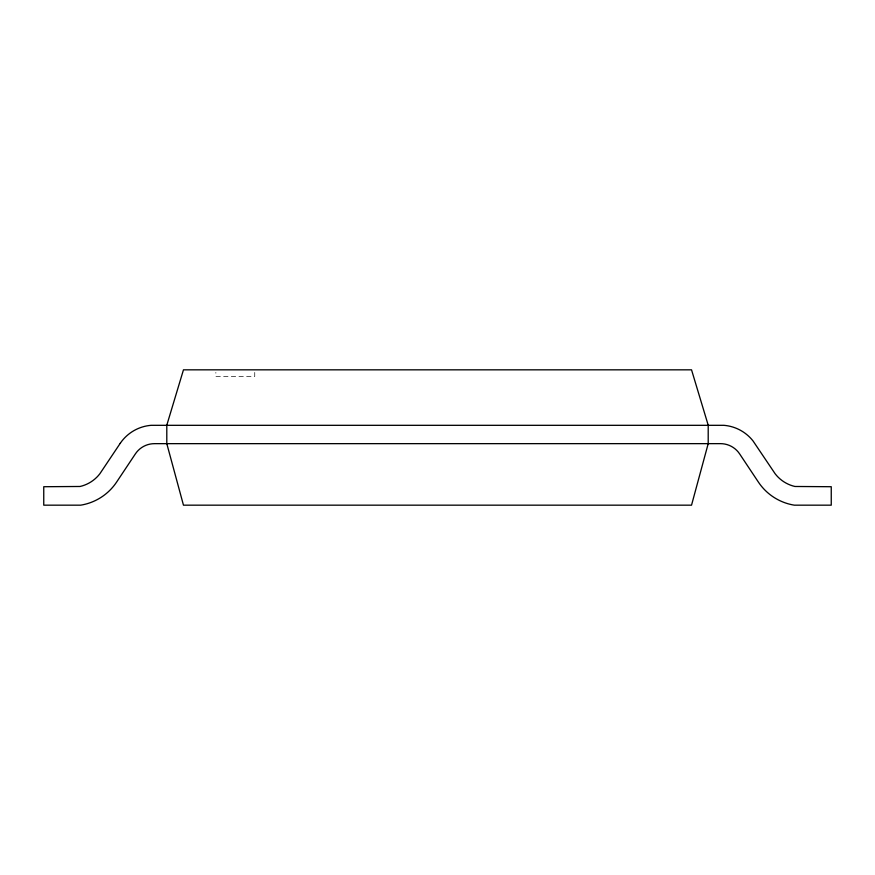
<?xml version="1.0" encoding="UTF-8"?>
<svg xmlns="http://www.w3.org/2000/svg" width="875" height="875" viewBox="0 0 875 875"><rect width="100%" height="100%" fill="white"/><g stroke="black" fill="none" stroke-linecap="round" stroke-linejoin="round"><path stroke-width="0.66" stroke-dasharray="4.38 3.28" d="M254.745 372.433L254.745 376.348L215.863 376.348L215.863 372.433"/><path stroke-width="1.31" d="M708.203 443.647L691.534 505.17L183.466 505.17L166.797 443.647L166.797 425.195L183.466 369.83L691.534 369.83L708.203 425.195L708.203 443.647M120.214 443.352L99.848 473.78A34.869 34.869 0 0 1 80.084 486.478L43.75 486.719L43.75 505.17L80.664 505.17A53.342 53.342 0 0 0 116.616 482.07L135.373 453.895A22.969 22.969 0 0 1 154.492 443.658L720.508 443.647A22.969 22.969 0 0 1 739.627 453.895L758.384 482.07A53.342 53.342 0 0 0 794.336 505.17L831.25 505.17L831.25 486.719L794.916 486.478A34.869 34.869 0 0 1 775.152 473.78L753.014 440.913A41.442 41.442 0 0 0 723.898 425.316L151.102 425.316A41.442 41.442 0 0 0 121.986 440.913L120.214 443.352"/></g></svg>
